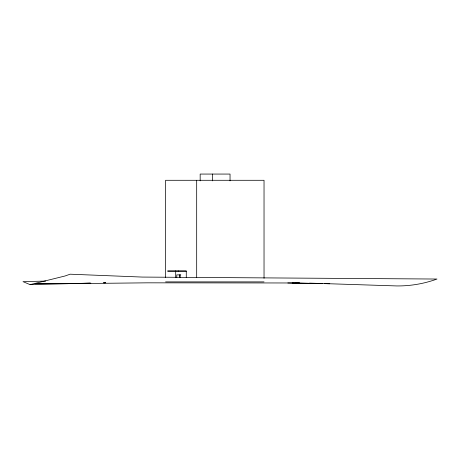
<?xml version="1.0" encoding="UTF-8"?>
<svg xmlns="http://www.w3.org/2000/svg" width="460" height="460" viewBox="0 0 460 460"><rect width="100%" height="100%" fill="white"/><g stroke="black" fill="none" stroke-linecap="round" stroke-linejoin="round"><path stroke-width="0.69" d="M45.718 281.077L23 281.641L30.084 284.631L65.015 275.994L70.144 274.2L142.232 277.07L437 279.042C424.154 283.728 410.441 286.068 396.75 285.936L324.449 283.596M68.005 283.676L35.006 283.688L72.421 283.63L90.844 283.13M30.084 284.631L71.559 283.59M74.405 283.515L90.062 283.124M72.421 283.63L147.378 282.831L296.608 282.98M186.277 271.233L167.664 271.233L167.664 270.905L186.277 270.905L186.277 277.627M180.809 274.873L176.772 274.873L176.772 277.679M165.589 281.888L264.034 281.888M287.833 282.98L322.31 283.532M292.221 282.98L329.751 283.751M295.383 282.664L299.632 282.802M309.551 283.118L320.884 283.486M264.034 278.311L264.034 180.291L165.589 180.291L165.589 277.593M230.04 180.872L230.04 174.064L200.169 174.064L200.169 180.872M212.526 174.064L212.526 180.872M196.684 180.291L196.684 277.593M180.17 274.873L180.17 277.679M179.452 274.873L179.452 277.679M178.244 270.905L178.244 271.233M175.697 270.905L175.697 277.627M105.719 282.733L103.598 282.791L105.719 282.733"/></g></svg>
